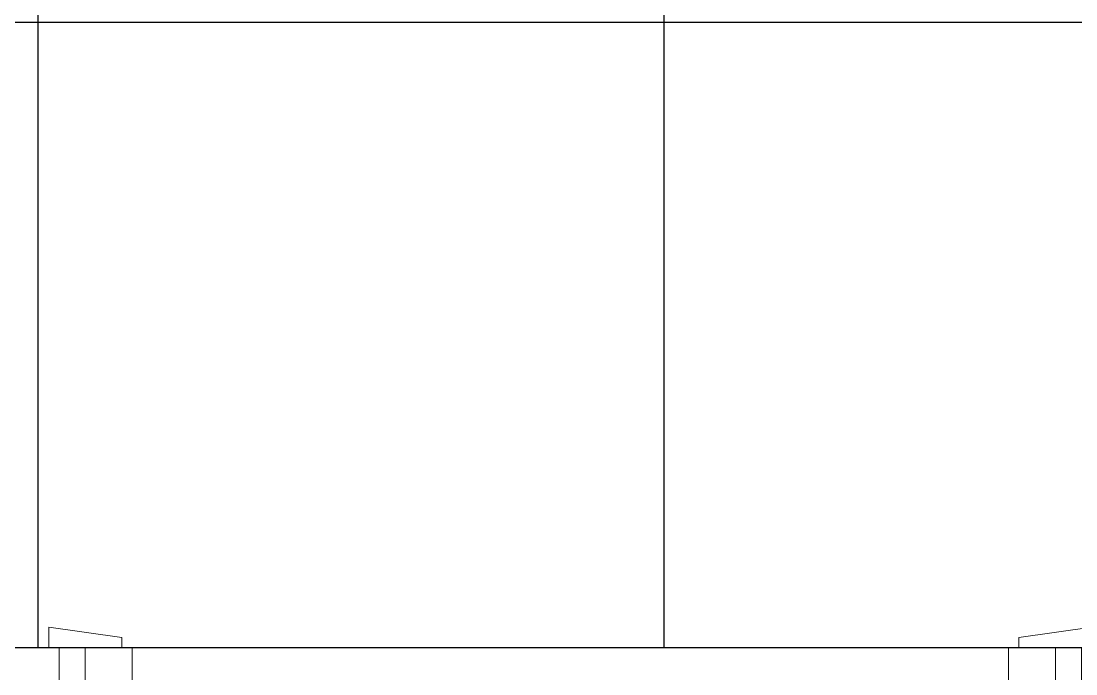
# Model space of a CAD drawing. Extents: x -12260 to 57327, y -29287 to 19916.
# Drawn here: x 20959 to 21971, y -6835 to -6209 of the extents above; entities that cross this region are included whole.
import ezdxf

# ---------------------------------------------------------------- set-up
doc = ezdxf.new("R2010")
doc.units = 0
doc.header["$LTSCALE"] = 0.25
doc.linetypes.add('DASHDOT', pattern=[25.4, 12.7, -6.35, 0, -6.35])
doc.layers.add('01-First Floor$0$FALSE CEILING', color=251, linetype='Continuous')
for name, color, linetype, lineweight in [('01-First Floor$0$Walls', 251, 'Continuous', 5), ('01-First Floor$0$Wooden Joinery', 251, 'Continuous', 5), ('E-LITE-CLNG-CNDT', 6, 'DASHDOT', 35)]:
    doc.layers.add(name, color=color, linetype=linetype, lineweight=lineweight)

# ---------------------------------------------------------------- blocks, each defined once
blk = doc.blocks.new('01-First Floor$0$A$C5DAD61B4')
at = {"layer": '01-First Floor$0$Wooden Joinery'}
for points in [[(80, 959.1), (80, 969.1), (10, 979.1), (10, 959.1)], [(940, 959.1), (940, 969.1), (1010, 979.1), (1010, 959.1)]]:
    blk.add_lwpolyline(points, close=True, dxfattribs=at)
for points in [[(45, 859.1), (45, 959.1), (20, 959.1), (20, 859.1), (45, 859.1)], [(45, 859.1), (80, 859.1), (80, 899.1), (90, 899.1), (90, 959.1), (45, 959.1), (45, 859.1)], [(975, 859.1), (940, 859.1), (940, 899.1), (930, 899.1), (930, 959.1), (975, 959.1), (975, 859.1)], [(975, 859.1), (975, 959.1), (1000, 959.1), (1000, 859.1), (975, 859.1)]]:
    blk.add_lwpolyline(points, dxfattribs=at)
blk = doc.blocks.new('01-First Floor')
at = {"layer": '01-First Floor$0$FALSE CEILING', "linetype": 'Continuous'}
for p, q in [((20976, -6810), (20976, -2810)), ((21576, -6810), (21576, -2810)), ((20376, -6210), (23876, -6210))]:
    blk.add_line(p, q, dxfattribs=at)
at = {"layer": '01-First Floor$0$FALSE CEILING'}
blk.add_lwpolyline([(20376, -2810), (23876, -2810), (23876, -6810), (20376, -6810)], close=True, dxfattribs=at)
at = {"layer": '01-First Floor$0$Walls'}
blk.add_line((20376, -6810), (20996, -6810), dxfattribs=at)
at = {"layer": '01-First Floor$0$Wooden Joinery', "xscale": -1}
blk.add_blockref('01-First Floor$0$A$C5DAD61B4', (21996, -7769.1), dxfattribs=at)

msp = doc.modelspace()

# ---------------------------------------------------------------- block references
at = {"layer": 'E-LITE-CLNG-CNDT'}
msp.add_blockref('01-First Floor', (0, 0), dxfattribs=at)

doc.saveas('drawing.dxf')
